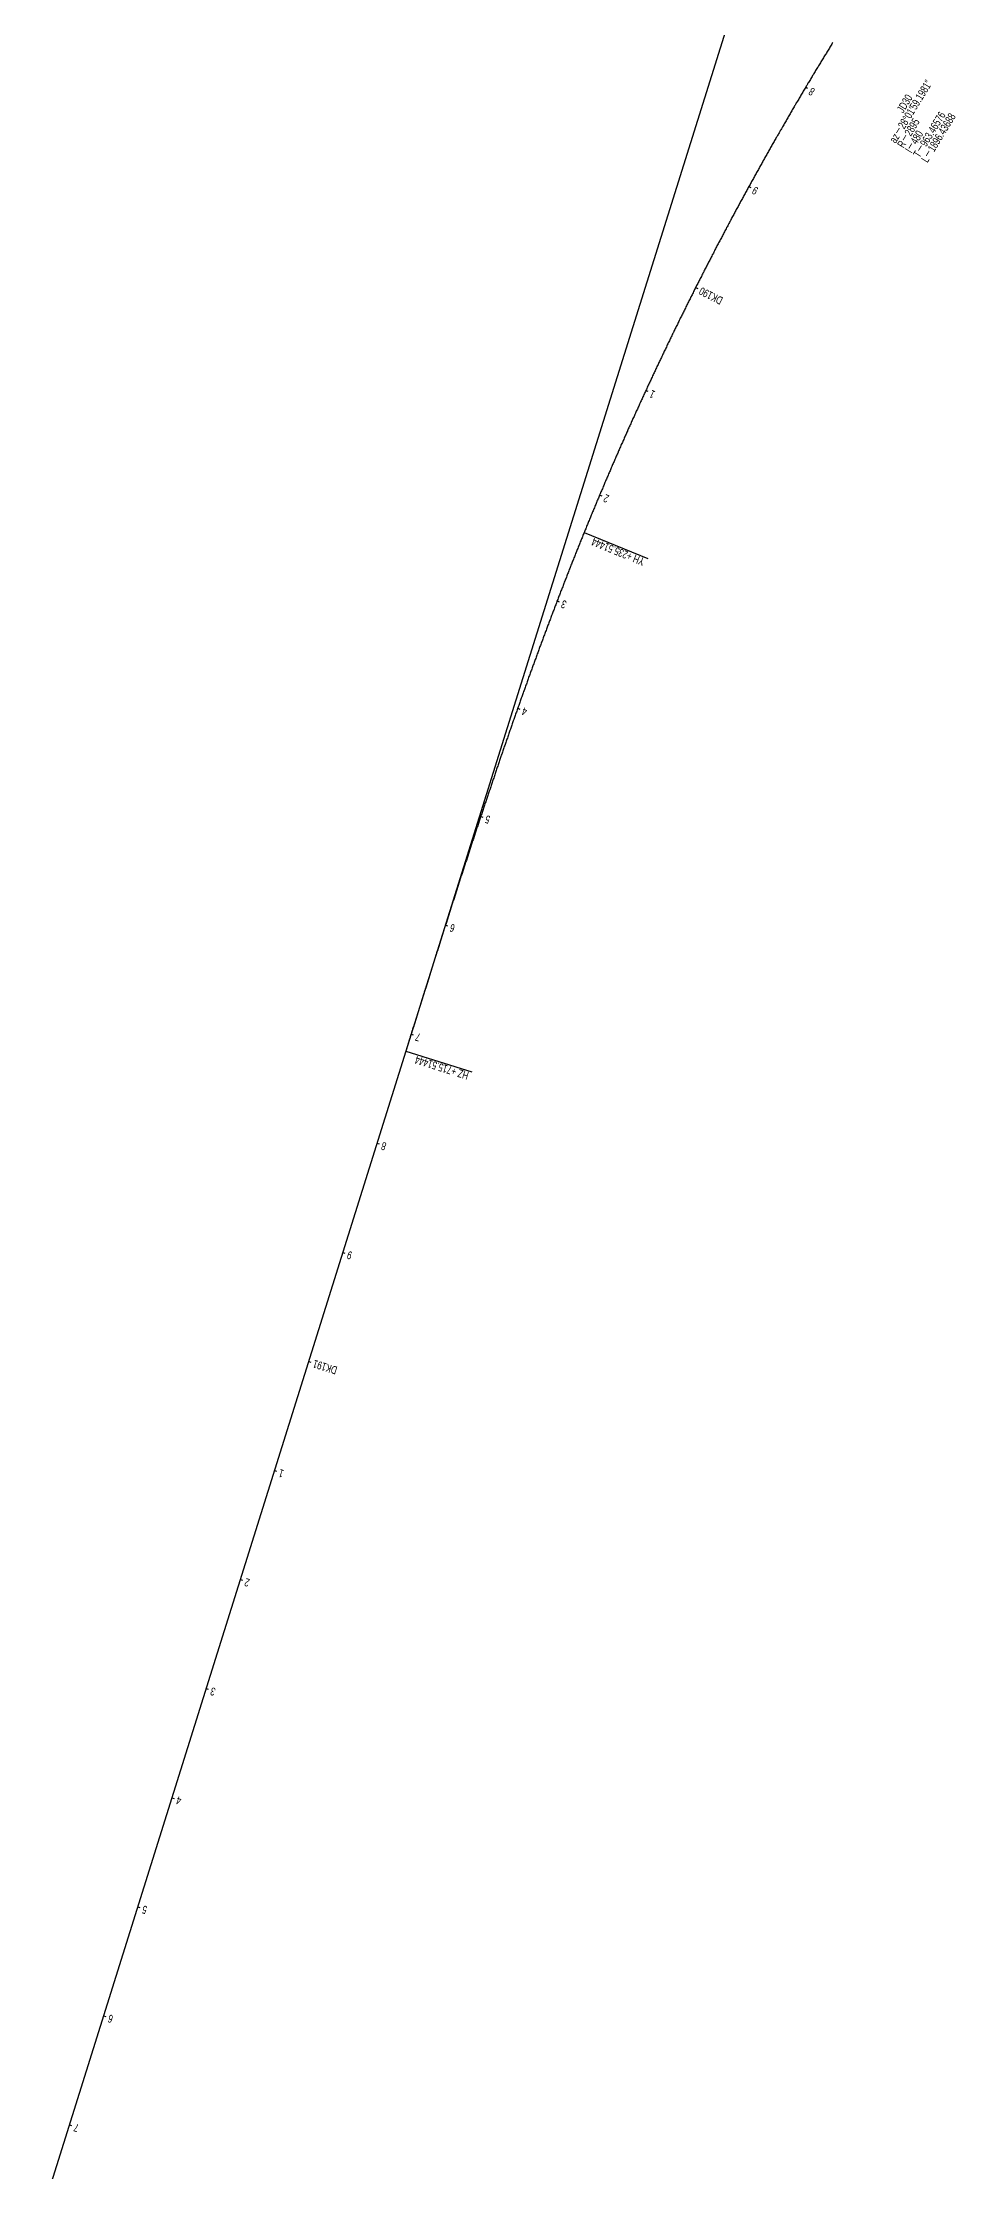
# Model space of a CAD drawing. Header units: millimetres. Extents: x 497834 to 621495, y 3353175 to 3430424.
# Drawn here: x 504979 to 505777, y 3357906 to 3359768 of the extents above; entities that cross this region are included whole.
import ezdxf

# ---------------------------------------------------------------- set-up
doc = ezdxf.new("R2010")
doc.units = ezdxf.units.MM
for name, color, linetype in [('dl6', 7, 'Continuous'), ('沪乍杭打线-0.0-200.8段-施工系转设计系成果-2000坐标系-左线_中线_交点', 7, 'Continuous'), ('沪乍杭打线-0.0-200.8段-施工系转设计系成果-2000坐标系-左线_五大桩', 7, 'Continuous'), ('沪乍杭打线-0.0-200.8段-施工系转设计系成果-2000坐标系-左线_曲线资料', 7, 'Continuous'), ('沪乍杭打线-0.0-200.8段-施工系转设计系成果-2000坐标系-左线_里程', 7, 'Continuous')]:
    doc.layers.add(name, color=color, linetype=linetype)
doc.styles.add('PM_LC', font='slromans.shx', dxfattribs={"width": 0.75, "bigfont": 'hztxt.shx'})
doc.styles.add('PM_QX', font='slromans.shx', dxfattribs={"width": 0.75, "bigfont": 'hztxt.shx'})

msp = doc.modelspace()

# ---------------------------------------------------------------- linework, layer by layer
at = {"layer": 'dl6', "color": 3, "linetype": 'Continuous', "ltscale": 2, "flags": 128}
msp.add_lwpolyline([(505670.7, 3359768.3), (505670.2, 3359767.5), (505669.7, 3359766.7), (505669.2, 3359765.8), (505668.6, 3359765), (505668.1, 3359764.1), (505668.1, 3359764.1), (505667.6, 3359763.3), (505667.1, 3359762.4), (505666.5, 3359761.6), (505666, 3359760.7), (505665.5, 3359759.8), (505665.5, 3359759.8), (505665, 3359759), (505664.4, 3359758.1), (505663.9, 3359757.3), (505663.4, 3359756.4), (505662.9, 3359755.6), (505662.9, 3359755.6), (505662.4, 3359754.7), (505661.8, 3359753.9), (505661.3, 3359753), (505660.8, 3359752.2), (505660.3, 3359751.3), (505660.3, 3359751.3), (505659.8, 3359750.5), (505659.2, 3359749.6), (505658.7, 3359748.7), (505658.2, 3359747.9), (505657.7, 3359747), (505657.7, 3359747), (505657.2, 3359746.2), (505656.7, 3359745.3), (505656.1, 3359744.5), (505655.6, 3359743.6), (505655.1, 3359742.8), (505655.1, 3359742.7), (505654.6, 3359741.9), (505654.1, 3359741), (505653.6, 3359740.2), (505653, 3359739.3), (505652.5, 3359738.5), (505652.5, 3359738.5), (505652, 3359737.6), (505651.5, 3359736.8), (505651, 3359735.9), (505650.5, 3359735), (505650, 3359734.2), (505649.9, 3359734.2), (505649.4, 3359733.3), (505648.9, 3359732.5), (505648.4, 3359731.6), (505647.9, 3359730.7), (505647.4, 3359729.9), (505647.4, 3359729.9), (505646.9, 3359729), (505646.4, 3359728.2), (505645.9, 3359727.3), (505645.4, 3359726.5), (505644.8, 3359725.6), (505644.8, 3359725.6), (505644.3, 3359724.7), (505643.8, 3359723.9), (505643.3, 3359723), (505642.8, 3359722.1), (505642.3, 3359721.3), (505642.3, 3359721.3), (505641.8, 3359720.4), (505641.3, 3359719.6), (505640.8, 3359718.7), (505640.3, 3359717.8), (505639.8, 3359717), (505639.7, 3359717), (505639.2, 3359716.1), (505638.7, 3359715.3), (505638.2, 3359714.4), (505637.7, 3359713.5), (505637.2, 3359712.7), (505637.2, 3359712.7), (505636.7, 3359711.8), (505636.2, 3359710.9), (505635.7, 3359710.1), (505635.2, 3359709.2), (505634.7, 3359708.4), (505634.7, 3359708.3), (505634.2, 3359707.5), (505633.7, 3359706.6), (505633.2, 3359705.8), (505632.7, 3359704.9), (505632.2, 3359704), (505632.2, 3359704), (505631.7, 3359703.2), (505631.2, 3359702.3), (505630.7, 3359701.4), (505630.2, 3359700.6), (505629.7, 3359699.7), (505629.7, 3359699.7), (505629.2, 3359698.8), (505628.7, 3359698), (505628.2, 3359697.1), (505627.7, 3359696.2), (505627.2, 3359695.4), (505627.2, 3359695.4), (505626.7, 3359694.5), (505626.2, 3359693.7), (505625.7, 3359692.8), (505625.2, 3359691.9), (505624.7, 3359691.1), (505624.7, 3359691), (505624.2, 3359690.2), (505623.7, 3359689.3), (505623.2, 3359688.4), (505622.7, 3359687.6), (505622.2, 3359686.7), (505622.2, 3359686.7), (505621.7, 3359685.8), (505621.2, 3359685), (505620.7, 3359684.1), (505620.2, 3359683.2), (505619.7, 3359682.4), (505619.7, 3359682.4), (505619.2, 3359681.5), (505618.7, 3359680.6), (505618.2, 3359679.8), (505617.7, 3359678.9), (505617.2, 3359678), (505617.2, 3359678), (505616.7, 3359677.2), (505616.2, 3359676.3), (505615.7, 3359675.4), (505615.3, 3359674.5), (505614.8, 3359673.7), (505614.7, 3359673.7), (505614.3, 3359672.8), (505613.8, 3359671.9), (505613.3, 3359671.1), (505612.8, 3359670.2), (505612.3, 3359669.3), (505612.3, 3359669.3), (505611.8, 3359668.5), (505611.3, 3359667.6), (505610.8, 3359666.7), (505610.3, 3359665.8), (505609.9, 3359665), (505609.8, 3359664.9), (505609.4, 3359664.1), (505608.9, 3359663.2), (505608.4, 3359662.3), (505607.9, 3359661.5), (505607.4, 3359660.6), (505607.4, 3359660.6), (505606.9, 3359659.7), (505606.4, 3359658.9), (505605.9, 3359658), (505605.5, 3359657.1), (505605, 3359656.2), (505605, 3359656.2), (505604.5, 3359655.4), (505604, 3359654.5), (505603.5, 3359653.6), (505603, 3359652.7), (505602.5, 3359651.9), (505602.5, 3359651.8), (505602.1, 3359651), (505601.6, 3359650.1), (505601.1, 3359649.2), (505600.6, 3359648.4), (505600.1, 3359647.5), (505600.1, 3359647.5), (505599.6, 3359646.6), (505599.2, 3359645.7), (505598.7, 3359644.9), (505598.2, 3359644), (505597.7, 3359643.1), (505597.7, 3359643.1), (505597.2, 3359642.2), (505596.7, 3359641.4), (505596.3, 3359640.5), (505595.8, 3359639.6), (505595.3, 3359638.7), (505595.3, 3359638.7), (505594.8, 3359637.8), (505594.3, 3359637), (505593.9, 3359636.1), (505593.4, 3359635.2), (505592.9, 3359634.3), (505592.9, 3359634.3), (505592.4, 3359633.5), (505592, 3359632.6), (505591.5, 3359631.7), (505591, 3359630.8), (505590.5, 3359629.9), (505590.5, 3359629.9), (505590, 3359629.1), (505589.6, 3359628.2), (505589.1, 3359627.3), (505588.6, 3359626.4), (505588.1, 3359625.6), (505588.1, 3359625.5), (505587.7, 3359624.7), (505587.2, 3359623.8), (505586.7, 3359622.9), (505586.2, 3359622), (505585.8, 3359621.2), (505585.8, 3359621.1), (505585.3, 3359620.3), (505584.8, 3359619.4), (505584.3, 3359618.5), (505583.9, 3359617.6), (505583.4, 3359616.7), (505583.4, 3359616.7), (505582.9, 3359615.9), (505582.4, 3359615), (505582, 3359614.1), (505581.5, 3359613.2), (505581, 3359612.3), (505581, 3359612.3), (505580.6, 3359611.5), (505580.1, 3359610.6), (505579.6, 3359609.7), (505579.2, 3359608.8), (505578.7, 3359607.9), (505578.7, 3359607.9), (505578.2, 3359607), (505577.7, 3359606.2), (505577.3, 3359605.3), (505576.8, 3359604.4), (505576.3, 3359603.5), (505576.3, 3359603.5), (505575.9, 3359602.6), (505575.4, 3359601.7), (505574.9, 3359600.9), (505574.5, 3359600), (505574, 3359599.1), (505574, 3359599.1), (505573.5, 3359598.2), (505573.1, 3359597.3), (505572.6, 3359596.4), (505572.1, 3359595.6), (505571.7, 3359594.7), (505571.7, 3359594.6), (505571.2, 3359593.8), (505570.7, 3359592.9), (505570.3, 3359592), (505569.8, 3359591.1), (505569.3, 3359590.2), (505569.3, 3359590.2), (505568.9, 3359589.4), (505568.4, 3359588.5), (505568, 3359587.6), (505567.5, 3359586.7), (505567, 3359585.8), (505567, 3359585.8), (505566.6, 3359584.9), (505566.1, 3359584), (505565.7, 3359583.1), (505565.2, 3359582.3), (505564.7, 3359581.4), (505564.7, 3359581.4), (505564.3, 3359580.5), (505563.8, 3359579.6), (505563.4, 3359578.7), (505562.9, 3359577.8), (505562.4, 3359576.9), (505562.4, 3359576.9), (505562, 3359576), (505561.5, 3359575.2), (505561.1, 3359574.3), (505560.6, 3359573.4), (505560.1, 3359572.5), (505560.1, 3359572.5), (505559.7, 3359571.6), (505559.2, 3359570.7), (505558.8, 3359569.8), (505558.3, 3359568.9), (505557.9, 3359568), (505557.8, 3359568), (505557.4, 3359567.1), (505556.9, 3359566.3), (505556.5, 3359565.4), (505556, 3359564.5), (505555.6, 3359563.6), (505555.6, 3359563.6), (505555.1, 3359562.7), (505554.7, 3359561.8), (505554.2, 3359560.9), (505553.8, 3359560), (505553.3, 3359559.1), (505553.3, 3359559.1), (505552.9, 3359558.2), (505552.4, 3359557.3), (505552, 3359556.5), (505551.5, 3359555.6), (505551.1, 3359554.7), (505551, 3359554.6), (505550.6, 3359553.8), (505550.2, 3359552.9), (505549.7, 3359552), (505549.3, 3359551.1), (505548.8, 3359550.2), (505548.8, 3359550.2), (505548.4, 3359549.3), (505547.9, 3359548.4), (505547.5, 3359547.5), (505547, 3359546.6), (505546.6, 3359545.7), (505546.5, 3359545.7), (505546.1, 3359544.8), (505545.7, 3359543.9), (505545.2, 3359543.1), (505544.8, 3359542.2), (505544.3, 3359541.3), (505544.3, 3359541.2), (505543.9, 3359540.4), (505543.4, 3359539.5), (505543, 3359538.6), (505542.5, 3359537.7), (505542.1, 3359536.8), (505542.1, 3359536.8), (505541.6, 3359535.9), (505541.2, 3359535), (505540.8, 3359534.1), (505540.3, 3359533.2), (505539.9, 3359532.3), (505539.9, 3359532.3), (505539.4, 3359531.4), (505539, 3359530.5), (505538.5, 3359529.6), (505538.1, 3359528.7), (505537.7, 3359527.8), (505537.6, 3359527.8), (505537.2, 3359526.9), (505536.8, 3359526), (505536.3, 3359525.1), (505535.9, 3359524.2), (505535.4, 3359523.3), (505535.4, 3359523.3), (505535, 3359522.4), (505534.6, 3359521.5), (505534.1, 3359520.6), (505533.7, 3359519.7), (505533.2, 3359518.8), (505533.2, 3359518.8), (505532.8, 3359518), (505532.4, 3359517.1), (505531.9, 3359516.2), (505531.5, 3359515.3), (505531.1, 3359514.4), (505531, 3359514.3), (505530.6, 3359513.5), (505530.2, 3359512.6), (505529.7, 3359511.7), (505529.3, 3359510.8), (505528.9, 3359509.9), (505528.9, 3359509.8), (505528.4, 3359509), (505528, 3359508.1), (505527.6, 3359507.2), (505527.1, 3359506.3), (505526.7, 3359505.4), (505526.7, 3359505.3), (505526.3, 3359504.5), (505525.8, 3359503.6), (505525.4, 3359502.7), (505525, 3359501.7), (505524.5, 3359500.8), (505524.5, 3359500.8), (505524.1, 3359499.9), (505523.7, 3359499), (505523.2, 3359498.1), (505522.8, 3359497.2), (505522.4, 3359496.3), (505522.4, 3359496.3), (505521.9, 3359495.4), (505521.5, 3359494.5), (505521.1, 3359493.6), (505520.7, 3359492.7), (505520.2, 3359491.8), (505520.2, 3359491.8), (505519.8, 3359490.9), (505519.4, 3359490), (505518.9, 3359489.1), (505518.5, 3359488.2), (505518.1, 3359487.3), (505518.1, 3359487.3), (505517.7, 3359486.4), (505517.2, 3359485.5), (505516.8, 3359484.6), (505516.4, 3359483.7), (505515.9, 3359482.8), (505515.9, 3359482.8), (505515.5, 3359481.9), (505515.1, 3359481), (505514.7, 3359480.1), (505514.2, 3359479.2), (505513.8, 3359478.3), (505513.8, 3359478.2), (505513.4, 3359477.4), (505513, 3359476.5), (505512.5, 3359475.5), (505512.1, 3359474.6), (505511.7, 3359473.7), (505511.7, 3359473.7), (505511.3, 3359472.8), (505510.8, 3359471.9), (505510.4, 3359471), (505510, 3359470.1), (505509.6, 3359469.2), (505509.6, 3359469.2), (505509.2, 3359468.3), (505508.7, 3359467.4), (505508.3, 3359466.5), (505507.9, 3359465.6), (505507.5, 3359464.7), (505507.5, 3359464.6), (505507.1, 3359463.8), (505506.6, 3359462.9), (505506.2, 3359461.9), (505505.8, 3359461), (505505.4, 3359460.1), (505505.4, 3359460.1), (505505, 3359459.2), (505504.5, 3359458.3), (505504.1, 3359457.4), (505503.7, 3359456.5), (505503.3, 3359455.6), (505503.3, 3359455.6), (505502.9, 3359454.7), (505502.5, 3359453.8), (505502, 3359452.9), (505501.6, 3359451.9), (505501.2, 3359451), (505501.2, 3359451), (505500.8, 3359450.1), (505500.4, 3359449.2), (505500, 3359448.3), (505499.6, 3359447.4), (505499.1, 3359446.5), (505499.1, 3359446.5), (505498.7, 3359445.6), (505498.3, 3359444.7), (505497.9, 3359443.8), (505497.5, 3359442.8), (505497.1, 3359441.9), (505497.1, 3359441.9), (505496.7, 3359441), (505496.2, 3359440.1), (505495.8, 3359439.2), (505495.4, 3359438.3), (505495, 3359437.4), (505495, 3359437.4), (505494.6, 3359436.5), (505494.2, 3359435.6), (505493.8, 3359434.6), (505493.4, 3359433.7), (505493, 3359432.8), (505493, 3359432.8), (505492.6, 3359431.9), (505492.1, 3359431), (505491.7, 3359430.1), (505491.3, 3359429.2), (505490.9, 3359428.3), (505490.9, 3359428.2), (505490.5, 3359427.3), (505490.1, 3359426.4), (505489.7, 3359425.5), (505489.3, 3359424.6), (505488.9, 3359423.7), (505488.9, 3359423.7), (505488.5, 3359422.8), (505488.1, 3359421.9), (505487.7, 3359420.9), (505487.3, 3359420), (505486.9, 3359419.1), (505486.9, 3359419.1), (505486.5, 3359418.2), (505486.1, 3359417.3), (505485.6, 3359416.4), (505485.2, 3359415.5), (505484.8, 3359414.5), (505484.8, 3359414.5), (505484.4, 3359413.6), (505484, 3359412.7), (505483.6, 3359411.8), (505483.2, 3359410.9), (505482.8, 3359410), (505482.8, 3359409.9), (505482.4, 3359409), (505482, 3359408.1), (505481.6, 3359407.2), (505481.2, 3359406.3), (505480.8, 3359405.4), (505480.8, 3359405.4), (505480.4, 3359404.5), (505480, 3359403.5), (505479.6, 3359402.6), (505479.2, 3359401.7), (505478.8, 3359400.8), (505478.8, 3359400.8), (505478.4, 3359399.9), (505478, 3359399), (505477.6, 3359398), (505477.2, 3359397.1), (505476.8, 3359396.2), (505476.8, 3359396.2), (505476.5, 3359395.3), (505476.1, 3359394.4), (505475.7, 3359393.5), (505475.3, 3359392.5), (505474.9, 3359391.6), (505474.9, 3359391.6), (505474.5, 3359390.7), (505474.1, 3359389.8), (505473.7, 3359388.9), (505473.3, 3359387.9), (505472.9, 3359387), (505472.9, 3359387), (505472.5, 3359386.1), (505472.1, 3359385.2), (505471.7, 3359384.3), (505471.3, 3359383.3), (505470.9, 3359382.4), (505470.9, 3359382.4), (505470.5, 3359381.5), (505470.2, 3359380.6), (505469.8, 3359379.7), (505469.4, 3359378.7), (505469, 3359377.8), (505469, 3359377.8), (505468.6, 3359376.9), (505468.2, 3359376), (505467.8, 3359375.1), (505467.4, 3359374.1), (505467, 3359373.2), (505467, 3359373.2), (505466.6, 3359372.3), (505466.3, 3359371.4), (505465.9, 3359370.5), (505465.5, 3359369.5), (505465.1, 3359368.6), (505465.1, 3359368.6), (505464.7, 3359367.7), (505464.3, 3359366.8), (505463.9, 3359365.8), (505463.5, 3359364.9), (505463.2, 3359364), (505463.2, 3359364), (505462.8, 3359363.1), (505462.4, 3359362.1), (505462, 3359361.2), (505461.6, 3359360.3), (505461.2, 3359359.4), (505461.2, 3359359.4), (505460.9, 3359358.5), (505460.5, 3359357.5), (505460.1, 3359356.6), (505459.7, 3359355.7), (505459.3, 3359354.8), (505459.3, 3359354.7), (505458.9, 3359353.8), (505458.6, 3359352.9), (505458.2, 3359352), (505457.8, 3359351.1), (505457.4, 3359350.1), (505457.4, 3359350.1), (505457, 3359349.2), (505456.7, 3359348.3), (505456.3, 3359347.4), (505455.9, 3359346.4), (505455.5, 3359345.5), (505455.5, 3359345.5), (505455.1, 3359344.6), (505454.8, 3359343.7), (505454.4, 3359342.7), (505454, 3359341.8), (505453.6, 3359340.9), (505453.6, 3359340.9), (505453.3, 3359340), (505453.1, 3359339.5), (505452.7, 3359338.6), (505452.3, 3359337.7), (505451.9, 3359336.8), (505451.6, 3359335.8), (505451.2, 3359334.9), (505450.8, 3359334), (505450.4, 3359333), (505450.1, 3359332.1), (505449.7, 3359331.2), (505449.3, 3359330.3), (505449, 3359329.3), (505448.6, 3359328.4), (505448.2, 3359327.5), (505447.8, 3359326.6), (505447.5, 3359325.6), (505447.1, 3359324.7), (505446.7, 3359323.8), (505446.3, 3359322.8), (505446, 3359321.9), (505445.6, 3359321), (505445.2, 3359320.1), (505444.9, 3359319.1), (505444.5, 3359318.2), (505444.1, 3359317.3), (505443.8, 3359316.3), (505443.4, 3359315.4), (505443, 3359314.5), (505442.6, 3359313.6), (505442.3, 3359312.6), (505441.9, 3359311.7), (505441.5, 3359310.8), (505441.2, 3359309.8), (505440.8, 3359308.9), (505440.4, 3359308), (505440.1, 3359307), (505439.7, 3359306.1), (505439.3, 3359305.2), (505439, 3359304.2), (505438.6, 3359303.3), (505438.2, 3359302.4), (505437.9, 3359301.5), (505437.5, 3359300.5), (505437.2, 3359299.6), (505436.8, 3359298.7), (505436.4, 3359297.7), (505436.1, 3359296.8), (505435.7, 3359295.9), (505435.3, 3359294.9), (505435, 3359294), (505434.6, 3359293.1), (505434.3, 3359292.1), (505433.9, 3359291.2), (505433.5, 3359290.3), (505433.2, 3359289.3), (505432.8, 3359288.4), (505432.5, 3359287.5), (505432.1, 3359286.5), (505431.7, 3359285.6), (505431.4, 3359284.7), (505431, 3359283.7), (505430.7, 3359282.8), (505430.3, 3359281.9), (505429.9, 3359280.9), (505429.6, 3359280), (505429.2, 3359279.1), (505428.9, 3359278.1), (505428.5, 3359277.2), (505428.2, 3359276.3), (505427.8, 3359275.3), (505427.4, 3359274.4), (505427.1, 3359273.5), (505426.7, 3359272.5), (505426.4, 3359271.6), (505426, 3359270.7), (505425.7, 3359269.7), (505425.3, 3359268.8), (505425, 3359267.9), (505424.6, 3359266.9), (505424.2, 3359266), (505423.9, 3359265.1), (505423.5, 3359264.1), (505423.2, 3359263.2), (505422.8, 3359262.2), (505422.5, 3359261.3), (505422.1, 3359260.4), (505421.8, 3359259.4), (505421.4, 3359258.5), (505421.1, 3359257.6), (505420.7, 3359256.6), (505420.4, 3359255.7), (505420, 3359254.8), (505419.7, 3359253.8), (505419.3, 3359252.9), (505419, 3359251.9), (505418.6, 3359251), (505418.3, 3359250.1), (505417.9, 3359249.1), (505417.6, 3359248.2), (505417.2, 3359247.3), (505416.9, 3359246.3), (505416.5, 3359245.4), (505416.2, 3359244.4), (505415.8, 3359243.5), (505415.5, 3359242.6), (505415.1, 3359241.6), (505414.8, 3359240.7), (505414.4, 3359239.8), (505414.1, 3359238.8), (505413.8, 3359237.9), (505413.4, 3359236.9), (505413.1, 3359236), (505412.7, 3359235.1), (505412.4, 3359234.1), (505412, 3359233.2), (505411.7, 3359232.2), (505411.3, 3359231.3), (505411, 3359230.4), (505410.7, 3359229.4), (505410.3, 3359228.5), (505410, 3359227.6), (505409.6, 3359226.6), (505409.3, 3359225.7), (505408.9, 3359224.7), (505408.6, 3359223.8), (505408.3, 3359222.9), (505407.9, 3359221.9), (505407.6, 3359221), (505407.2, 3359220), (505406.9, 3359219.1), (505406.5, 3359218.2), (505406.2, 3359217.2), (505405.9, 3359216.3), (505405.5, 3359215.3), (505405.2, 3359214.4), (505404.8, 3359213.5), (505404.5, 3359212.5), (505404.2, 3359211.6), (505403.8, 3359210.6), (505403.5, 3359209.7), (505403.2, 3359208.8), (505402.8, 3359207.8), (505402.5, 3359206.9), (505402.1, 3359205.9), (505401.8, 3359205), (505401.5, 3359204), (505401.1, 3359203.1), (505400.8, 3359202.2), (505400.5, 3359201.2), (505400.1, 3359200.3), (505399.8, 3359199.3), (505399.4, 3359198.4), (505399.1, 3359197.5), (505398.8, 3359196.5), (505398.4, 3359195.6), (505398.1, 3359194.6), (505397.8, 3359193.7), (505397.4, 3359192.7), (505397.1, 3359191.8), (505396.8, 3359190.9), (505396.4, 3359189.9), (505396.1, 3359189), (505395.8, 3359188), (505395.4, 3359187.1), (505395.1, 3359186.1), (505394.8, 3359185.2), (505394.4, 3359184.3), (505394.1, 3359183.3), (505393.8, 3359182.4), (505393.4, 3359181.4), (505393.1, 3359180.5), (505392.8, 3359179.5), (505392.4, 3359178.6), (505392.1, 3359177.7), (505391.8, 3359176.7), (505391.4, 3359175.8), (505391.1, 3359174.8), (505390.8, 3359173.9), (505390.5, 3359172.9), (505390.1, 3359172), (505389.8, 3359171), (505389.5, 3359170.1), (505389.1, 3359169.2), (505388.8, 3359168.2), (505388.5, 3359167.3), (505388.1, 3359166.3), (505387.8, 3359165.4), (505387.5, 3359164.4), (505387.2, 3359163.5), (505386.8, 3359162.5), (505386.5, 3359161.6), (505386.2, 3359160.7), (505385.9, 3359159.7), (505385.5, 3359158.8), (505385.2, 3359157.8), (505384.9, 3359156.9), (505384.5, 3359155.9), (505384.2, 3359155), (505383.9, 3359154), (505383.6, 3359153.1), (505383.2, 3359152.2), (505382.9, 3359151.2), (505382.6, 3359150.3), (505382.3, 3359149.3), (505381.9, 3359148.4), (505381.6, 3359147.4), (505381.3, 3359146.5), (505381, 3359145.5), (505380.6, 3359144.6), (505380.3, 3359143.6), (505380, 3359142.7), (505379.7, 3359141.7), (505379.3, 3359140.8), (505379, 3359139.9), (505378.7, 3359138.9), (505378.4, 3359138), (505378.1, 3359137), (505377.7, 3359136.1), (505377.4, 3359135.1), (505377.1, 3359134.2), (505376.8, 3359133.2), (505376.4, 3359132.3), (505376.1, 3359131.3), (505375.8, 3359130.4), (505375.5, 3359129.4), (505375.2, 3359128.5), (505374.8, 3359127.5), (505374.5, 3359126.6), (505374.2, 3359125.7), (505373.9, 3359124.7), (505373.5, 3359123.8), (505373.2, 3359122.8), (505372.9, 3359121.9), (505372.6, 3359120.9), (505372.3, 3359120), (505371.9, 3359119), (505371.6, 3359118.1), (505371.3, 3359117.1), (505371, 3359116.2), (505370.7, 3359115.2), (505370.4, 3359114.3), (505370, 3359113.3), (505369.7, 3359112.4), (505369.4, 3359111.4), (505369.1, 3359110.5), (505368.8, 3359109.5), (505368.4, 3359108.6), (505368.1, 3359107.6), (505367.8, 3359106.7), (505367.5, 3359105.8), (505367.2, 3359104.8), (505366.9, 3359103.9), (505366.5, 3359102.9), (505366.2, 3359102), (505365.9, 3359101), (505365.6, 3359100.1), (505365.3, 3359099.1), (505365, 3359098.2), (505364.6, 3359097.2), (505364.3, 3359096.3), (505364, 3359095.3), (505363.7, 3359094.4), (505363.4, 3359093.4), (505363.1, 3359092.5), (505362.8, 3359091.5), (505362.4, 3359090.6), (505362.1, 3359089.6), (505361.8, 3359088.7), (505361.5, 3359087.7), (505361.2, 3359086.8), (505360.9, 3359085.8), (505360.5, 3359084.9), (505360.2, 3359083.9), (505359.9, 3359083), (505359.6, 3359082), (505359.3, 3359081.1), (505359, 3359080.1), (505358.7, 3359079.2), (505358.4, 3359078.2), (505358, 3359077.3), (505357.7, 3359076.3), (505357.4, 3359075.4), (505357.1, 3359074.4), (505356.8, 3359073.5), (505356.5, 3359072.5), (505356.2, 3359071.6), (505355.9, 3359070.6), (505355.5, 3359069.7), (505355.2, 3359068.7), (505354.9, 3359067.8), (505354.6, 3359066.8), (505354.3, 3359065.9), (505354, 3359064.9), (505353.7, 3359064), (505353.4, 3359063), (505353.1, 3359062.1), (505352.7, 3359061.1), (505352.4, 3359060.2), (505352.1, 3359059.2), (505351.8, 3359058.3), (505351.5, 3359057.3), (505351.2, 3359056.4), (505350.9, 3359055.4), (505350.6, 3359054.5), (505350.3, 3359053.5), (505350, 3359052.6), (505349.6, 3359051.6), (505349.3, 3359050.7), (505349, 3359049.7), (505348.7, 3359048.8), (505348.4, 3359047.8), (505348.1, 3359046.9), (505347.8, 3359045.9), (505347.5, 3359045), (505347.2, 3359044), (505346.9, 3359043.1), (505346.6, 3359042.1), (505346.2, 3359041.2), (505345.9, 3359040.2), (505345.6, 3359039.3), (505345.3, 3359038.3), (505345, 3359037.3), (505344.7, 3359036.4), (505344.4, 3359035.4), (505344.1, 3359034.5), (505343.8, 3359033.5), (505343.5, 3359032.6), (505343.2, 3359031.6), (505342.9, 3359030.7), (505342.6, 3359029.7), (505342.3, 3359028.8), (505341.9, 3359027.8), (505341.6, 3359026.9), (505341.3, 3359025.9), (505341, 3359025), (505340.7, 3359024), (505340.4, 3359023.1), (505340.1, 3359022.1), (505339.8, 3359021.2), (505339.5, 3359020.2), (505339.2, 3359019.3), (505338.9, 3359018.3), (505338.6, 3359017.4), (505338.3, 3359016.4), (505338, 3359015.5), (505337.7, 3359014.5), (505337.4, 3359013.6), (505337.1, 3359012.6), (505336.7, 3359011.6), (505336.4, 3359010.7), (505336.1, 3359009.7), (505335.8, 3359008.8), (505335.5, 3359007.8), (505335.2, 3359006.9), (505334.9, 3359005.9), (505334.6, 3359005), (505334.3, 3359004), (505334, 3359003.1), (505333.7, 3359002.1), (505333.4, 3359001.2), (505333.1, 3359000.2), (505332.8, 3358999.3), (505332.5, 3358998.3), (505332.2, 3358997.4), (505331.9, 3358996.4), (505331.6, 3358995.5), (505331.3, 3358994.5), (505331, 3358993.5), (505330.7, 3358992.6), (505330.4, 3358991.6), (505330.1, 3358990.7), (505329.8, 3358989.7), (505329.5, 3358988.8), (505329.2, 3358987.8), (505328.8, 3358986.9), (505328.5, 3358985.9), (505328.2, 3358985), (505327.9, 3358984), (505327.6, 3358983.1), (505327.3, 3358982.1), (505327, 3358981.2), (505326.7, 3358980.2), (505326.4, 3358979.3), (505326.1, 3358978.3), (505325.8, 3358977.3), (505325.5, 3358976.4), (505325.2, 3358975.4), (505324.9, 3358974.5), (505324.6, 3358973.5), (505324.3, 3358972.6), (505324, 3358971.6), (505323.7, 3358970.7), (505323.4, 3358969.7), (505323.1, 3358968.8), (505322.8, 3358967.8), (505322.5, 3358966.9), (505322.2, 3358965.9), (505321.9, 3358964.9), (505321.6, 3358964), (505321.3, 3358963), (505321, 3358962.1), (505320.7, 3358961.1), (505320.4, 3358960.2), (505320.1, 3358959.2), (505319.8, 3358958.3), (505319.5, 3358957.3), (505319.2, 3358956.4), (505318.9, 3358955.4), (505318.6, 3358954.5), (505318.3, 3358953.5), (505318, 3358952.6), (505317.7, 3358951.6), (505317.4, 3358950.6), (505317.1, 3358949.7), (505316.8, 3358948.7), (505316.5, 3358947.8), (505316.2, 3358946.8), (505315.9, 3358945.9), (505315.6, 3358944.9), (505315.3, 3358944), (505315, 3358943), (505314.7, 3358942.1), (505314.4, 3358941.1), (505314.1, 3358940.2), (505313.8, 3358939.2), (505313.5, 3358938.2), (505313.2, 3358937.3), (505312.9, 3358936.3), (505312.6, 3358935.4), (505312.3, 3358934.4), (505312, 3358933.5), (505311.7, 3358932.5), (505311.4, 3358931.6), (505311.1, 3358930.6), (505310.8, 3358929.7), (505310.5, 3358928.7), (505310.2, 3358927.8), (505309.9, 3358926.8), (505309.6, 3358925.8), (505309.3, 3358924.9), (505309, 3358923.9), (505308.7, 3358923), (505308.4, 3358922), (505308.1, 3358921.1), (505307.8, 3358920.1), (505307.5, 3358919.2), (505307.2, 3358918.2), (505306.9, 3358917.3), (505306.6, 3358916.3), (505306.3, 3358915.3), (505306, 3358914.4), (505305.7, 3358913.4), (505305.4, 3358912.5), (505305.1, 3358911.5), (505304.8, 3358910.6), (505304.5, 3358909.6), (505304.2, 3358908.7), (505303.9, 3358907.7), (505303.6, 3358906.8), (505303.3, 3358905.8), (505303, 3358904.9), (505302.7, 3358903.9), (505302.4, 3358902.9), (505302.1, 3358902), (505301.8, 3358901), (505301.5, 3358900.1), (505301.2, 3358899.1), (505300.9, 3358898.2), (505300.6, 3358897.2), (505300.3, 3358896.3), (505300, 3358895.3), (505299.7, 3358894.4), (505299.4, 3358893.4), (505299.1, 3358892.4), (505298.8, 3358891.5), (505298.5, 3358890.5), (505298.2, 3358889.6), (505297.9, 3358888.6), (505297.6, 3358887.7), (505297.3, 3358886.7), (505297, 3358885.8), (504979.2, 3357871.3)], dxfattribs=at)
at = {"layer": '沪乍杭打线-0.0-200.8段-施工系转设计系成果-2000坐标系-左线_中线_交点', "color": 6, "linetype": 'Continuous', "ltscale": 2}
msp.add_line((505584.2, 3359802.3), (505297, 3358885.8), dxfattribs=at)
at = {"layer": '沪乍杭打线-0.0-200.8段-施工系转设计系成果-2000坐标系-左线_五大桩', "color": 5, "linetype": 'Continuous', "ltscale": 2}
for p, q in [((505453.1, 3359339.5), (505508.9, 3359316.8)), ((505297, 3358885.8), (505354.9, 3358867.6))]:
    msp.add_line(p, q, dxfattribs=at)
at = {"layer": '沪乍杭打线-0.0-200.8段-施工系转设计系成果-2000坐标系-左线_里程', "color": 5, "linetype": 'Continuous', "ltscale": 2}
for p, q in [((505646.9, 3359729.1), (505648.6, 3359728.1)), ((505597.3, 3359642.3), (505599, 3359641.3)), ((505550.6, 3359553.8), (505552.4, 3359552.9)), ((505507.1, 3359463.8), (505508.9, 3359463)), ((505466.7, 3359372.3), (505468.5, 3359371.6)), ((505429.4, 3359279.6), (505431.3, 3359278.8)), ((505394.9, 3359185.7), (505396.8, 3359185)), ((505362.6, 3359091.1), (505364.5, 3359090.4)), ((505331.7, 3358995.9), (505333.6, 3358995.3)), ((505301.7, 3358900.6), (505303.6, 3358900)), ((505271.8, 3358805.1), (505273.7, 3358804.5)), ((505241.9, 3358709.7), (505243.8, 3358709.1)), ((505212, 3358614.3), (505213.9, 3358613.7)), ((505182.1, 3358518.9), (505184, 3358518.3)), ((505152.2, 3358423.4), (505154.1, 3358422.8)), ((505122.3, 3358328), (505124.2, 3358327.4)), ((505092.4, 3358232.6), (505094.3, 3358232)), ((505062.5, 3358137.2), (505064.4, 3358136.6)), ((505032.6, 3358041.7), (505034.5, 3358041.1)), ((505002.7, 3357946.3), (505004.6, 3357945.7))]:
    msp.add_line(p, q, dxfattribs=at)

# ---------------------------------------------------------------- texts
at = {"layer": '沪乍杭打线-0.0-200.8段-施工系转设计系成果-2000坐标系-左线_五大桩', "color": 5, "style": 'PM_QX', "width": 0.75}
for s, rotation, p in [('YH +235.51444', 157.8548, (505506.7, 3359316.7)), ('HZ +715.51444', 162.6047, (505352.7, 3358867.3))]:
    msp.add_text(s, height=7, rotation=rotation, dxfattribs=at).set_placement(p)
at = {"layer": '沪乍杭打线-0.0-200.8段-施工系转设计系成果-2000坐标系-左线_曲线资料', "color": 5, "style": 'PM_QX', "width": 0.75}
msp.add_text('JD30', height=7, rotation=58.5881, dxfattribs=at).set_placement((505732.2, 3359706))
at = {"layer": '沪乍杭打线-0.0-200.8段-施工系转设计系成果-2000坐标系-左线_曲线资料', "color": 5, "insert": (505719.6, 3359683.2), "char_height": 7, "attachment_point": 1, "rotation": 58.5881, "line_spacing_factor": 0.7, "style": 'PM_QX'}
msp.add_mtext('\\W0.750000;az－28°01′59.1981″\\PR－2895\\Pl－480\\PT－963.46576\\PL－1896.43688', dxfattribs=at)
at = {"layer": '沪乍杭打线-0.0-200.8段-施工系转设计系成果-2000坐标系-左线_里程', "color": 2, "style": 'PM_LC', "width": 0.75}
for s, rotation, p in [('8', 149.2354, (505655.6, 3359727.2)), ('9', 151.2145, (505606, 3359640.7)), ('DK190', 153.1936, (505575.1, 3359544.8)), ('1', 155.1728, (505515.9, 3359462.8)), ('2', 157.1519, (505475.5, 3359371.7)), ('3', 159.0453, (505438.3, 3359279.2)), ('4', 160.5524, (505403.8, 3359185.5)), ('5', 161.6471, (505371.5, 3359091.1)), ('6', 162.3296, (505340.6, 3358996.1)), ('7', 162.5997, (505310.5, 3358900.7)), ('8', 162.6047, (505280.6, 3358805.3)), ('9', 162.6047, (505250.7, 3358709.9)), ('DK191', 162.6047, (505237.6, 3358609.4)), ('1', 162.6047, (505190.9, 3358519)), ('2', 162.6047, (505161, 3358423.6)), ('3', 162.6047, (505131.1, 3358328.2)), ('4', 162.6047, (505101.2, 3358232.8)), ('5', 162.6047, (505071.3, 3358137.3)), ('6', 162.6047, (505041.5, 3358041.9)), ('7', 162.6047, (505011.6, 3357946.5))]:
    msp.add_text(s, height=7, rotation=rotation, dxfattribs=at).set_placement(p)

doc.saveas('drawing.dxf')
